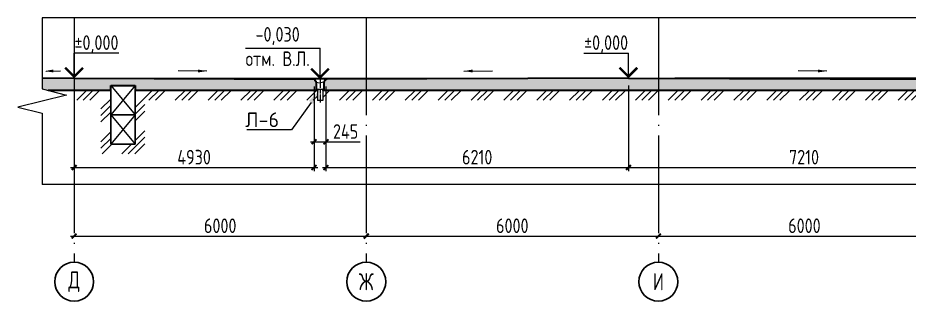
# Model space of a CAD drawing. Extents: x -965262 to 1142518, y -357520 to 71675.
# Drawn here: x 224214 to 242523, y -219196 to -213377 of the extents above; entities that cross this region are included whole.
import ezdxf
from ezdxf import colors
from ezdxf.entities.mleader import LeaderData, LeaderLine
from ezdxf.math import Vec2, Vec3

# ---------------------------------------------------------------- set-up
doc = ezdxf.new("R2010")
doc.units = 0
doc.header["$LTSCALE"] = 10
doc.linetypes.add('DOTE', pattern=[2.42, 2, -0.2, 0.02, -0.2])
doc.layers.get('0').update_dxf_attribs({"linetype": 'CONTINUOUS', "lineweight": 30})
doc.layers.get('Defpoints').update_dxf_attribs({"linetype": 'CONTINUOUS'})
doc.layers.add('DOTE', color=7, linetype='DOTE', lineweight=9)
doc.layers.add('полы', color=3, linetype='CONTINUOUS', lineweight=35)
doc.styles.add('GOST 2.304', font='isocpeur.ttf', dxfattribs={"width": 0.75, "height": 250})
doc.styles.get("Standard").update_dxf_attribs({"font": 'isocpeur.ttf', "height": 300})
doc.styles.add('ГОСТ 2м', font='isocpeur.ttf', dxfattribs={"width": 0.8, "height": 250})
doc.dimstyles.new('ГОСТ 2м', dxfattribs={"dimtxt": 250, "dimasz": 100, "dimexe": 75, "dimexo": 150, "dimgap": 62.5, "dimtad": 1, "dimdec": 0, "dimtxsty": 'ГОСТ 2м', "dimblk": 'ARCHTICK', "dimcen": 150, "dimdle": 75, "dimclrd": 256, "dimclre": 256, "dimclrt": 256, "dimadec": 0, "dimazin": 0, "dimtfac": 1, "dimtdec": 0, "dimtmove": 0, "dimatfit": 3, "dimldrblk": 'OBLIQUE', "dimfxl": 1, "dimlwd": 15, "dimlwe": 15, "dimarcsym": 0})

# ---------------------------------------------------------------- blocks, each defined once
blk = doc.blocks.new('_ArchTick')
at = {"color": 0, "linetype": 'ByBlock', "lineweight": 0, "const_width": 0.4}
blk.add_lwpolyline([(-0.5, -0.5), (0.5, 0.5)], dxfattribs=at)
blk = doc.blocks.new('*D1723')
at = {"lineweight": 15, "transparency": 16777216}
for p, q in [((225296, -217860), (231446, -217860)), ((225371, -217710), (225371, -217785)), ((231371, -217710), (231371, -217785))]:
    blk.add_line(p, q, dxfattribs=at)
at = {"layer": 'Defpoints', "color": 0, "lineweight": 15, "transparency": 16777216}
for p in [(225371, -217860), (231371, -217860), (231371, -217860)]:
    blk.add_point(p, dxfattribs=at)
at = {"lineweight": 15, "transparency": 16777216, "xscale": 100, "yscale": 100, "zscale": 100, "rotation": 180}
blk.add_blockref('_ArchTick', (225371, -217860), dxfattribs=at)
at = {"lineweight": 15, "transparency": 16777216, "xscale": 100, "yscale": 100, "zscale": 100}
blk.add_blockref('_ArchTick', (231371, -217860), dxfattribs=at)
at = {"lineweight": 15, "transparency": 16777216, "insert": (228371, -217647), "char_height": 250, "attachment_point": 5, "style": 'ГОСТ 2м'}
blk.add_mtext('{\\H1.2x;6000}', dxfattribs=at)
blk = doc.blocks.new('_Oblique')
at = {"color": 0, "linetype": 'ByBlock', "lineweight": -2}
blk.add_line((-0.5, -0.5), (0.5, 0.5), dxfattribs=at)
blk = doc.blocks.new('*D1725')
at = {"lineweight": 15, "transparency": 16777216}
for p, q in [((231296, -217860), (237446, -217860)), ((231371, -217710), (231371, -217785)), ((237371, -217710), (237371, -217785))]:
    blk.add_line(p, q, dxfattribs=at)
at = {"layer": 'Defpoints', "color": 0, "lineweight": 15, "transparency": 16777216}
for p in [(231371, -217860), (237371, -217860), (237371, -217860)]:
    blk.add_point(p, dxfattribs=at)
at = {"lineweight": 15, "transparency": 16777216, "xscale": 100, "yscale": 100, "zscale": 100, "rotation": 180}
blk.add_blockref('_ArchTick', (231371, -217860), dxfattribs=at)
at = {"lineweight": 15, "transparency": 16777216, "xscale": 100, "yscale": 100, "zscale": 100}
blk.add_blockref('_ArchTick', (237371, -217860), dxfattribs=at)
at = {"lineweight": 15, "transparency": 16777216, "insert": (234371, -217647), "char_height": 250, "attachment_point": 5, "style": 'ГОСТ 2м'}
blk.add_mtext('{\\H1.2x;6000}', dxfattribs=at)
blk = doc.blocks.new('*D1726')
at = {"lineweight": 15, "transparency": 16777216}
for p, q in [((237296, -217860), (243446, -217860)), ((237371, -217710), (237371, -217785)), ((243371, -217710), (243371, -217785))]:
    blk.add_line(p, q, dxfattribs=at)
at = {"layer": 'Defpoints', "color": 0, "lineweight": 15, "transparency": 16777216}
for p in [(237371, -217860), (243371, -217860), (243371, -217860)]:
    blk.add_point(p, dxfattribs=at)
at = {"lineweight": 15, "transparency": 16777216, "xscale": 100, "yscale": 100, "zscale": 100, "rotation": 180}
blk.add_blockref('_ArchTick', (237371, -217860), dxfattribs=at)
at = {"lineweight": 15, "transparency": 16777216, "xscale": 100, "yscale": 100, "zscale": 100}
blk.add_blockref('_ArchTick', (243371, -217860), dxfattribs=at)
at = {"lineweight": 15, "transparency": 16777216, "insert": (240371, -217647), "char_height": 250, "attachment_point": 5, "style": 'ГОСТ 2м'}
blk.add_mtext('{\\H1.2x;6000}', dxfattribs=at)
blk = doc.blocks.new('*D1730')
at = {"lineweight": 15, "ltscale": 50, "transparency": 16777216}
for p, q in [((230544, -214789), (230544, -216527)), ((236756, -214769), (236756, -216527)), ((230469, -216452), (236831, -216452))]:
    blk.add_line(p, q, dxfattribs=at)
at = {"layer": 'Defpoints', "color": 0, "lineweight": 15, "ltscale": 50, "transparency": 16777216}
for p in [(230544, -214639), (236756, -214619), (236756, -216452)]:
    blk.add_point(p, dxfattribs=at)
at = {"lineweight": 15, "ltscale": 50, "transparency": 16777216, "xscale": 100, "yscale": 100, "zscale": 100, "rotation": 180}
blk.add_blockref('_ArchTick', (230544, -216452), dxfattribs=at)
at = {"lineweight": 15, "ltscale": 50, "transparency": 16777216, "xscale": 100, "yscale": 100, "zscale": 100}
blk.add_blockref('_ArchTick', (236756, -216452), dxfattribs=at)
at = {"lineweight": 15, "ltscale": 50, "transparency": 16777216, "insert": (233650, -216239), "char_height": 250, "attachment_point": 5, "style": 'ГОСТ 2м'}
blk.add_mtext('{\\H1.2x;6210}', dxfattribs=at)
blk = doc.blocks.new('*D1731')
at = {"lineweight": 15, "ltscale": 50, "transparency": 16777216}
for p, q in [((236756, -214769), (236756, -216527)), ((243969, -214789), (243969, -216527)), ((236681, -216452), (244044, -216452))]:
    blk.add_line(p, q, dxfattribs=at)
at = {"layer": 'Defpoints', "color": 0, "lineweight": 15, "ltscale": 50, "transparency": 16777216}
for p in [(236756, -214619), (243969, -214639), (243969, -216452)]:
    blk.add_point(p, dxfattribs=at)
at = {"lineweight": 15, "ltscale": 50, "transparency": 16777216, "xscale": 100, "yscale": 100, "zscale": 100, "rotation": 180}
blk.add_blockref('_ArchTick', (236756, -216452), dxfattribs=at)
at = {"lineweight": 15, "ltscale": 50, "transparency": 16777216, "xscale": 100, "yscale": 100, "zscale": 100}
blk.add_blockref('_ArchTick', (243969, -216452), dxfattribs=at)
at = {"lineweight": 15, "ltscale": 50, "transparency": 16777216, "insert": (240363, -216239), "char_height": 250, "attachment_point": 5, "style": 'ГОСТ 2м'}
blk.add_mtext('{\\H1.2x;7210}', dxfattribs=at)
blk = doc.blocks.new('Тр-1-1')
at = {"lineweight": 15, "ltscale": 50}
for p, q in [((-899310, 883741), (-899310, 883731)), ((-899293, 883731), (-899293, 883711)), ((-899273, 883711), (-899273, 883681)), ((-899103, 883711), (-899103, 883681)), ((-899083, 883731), (-899083, 883711)), ((-899065, 883741), (-899065, 883731))]:
    blk.add_line(p, q, dxfattribs=at)
at = {"lineweight": 15, "ltscale": 10}
for p, q in [((-899065, 883741), (-899310, 883741)), ((-899310, 883731), (-899293, 883731)), ((-899293, 883711), (-899273, 883711)), ((-899083, 883711), (-899103, 883711)), ((-899083, 883731), (-899065, 883731))]:
    blk.add_line(p, q, dxfattribs=at)
at = {"lineweight": 15, "ltscale": 2.5}
for p in [(-899273, 883681), (-899103, 883681)]:
    blk.add_line(p, (-899188, 883671), dxfattribs=at)
at = {"lineweight": 15}
for p, q in [((-899268, 883680), (-899268, 883530)), ((-899108, 883680), (-899108, 883530)), ((-899108, 883530), (-899268, 883530)), ((-899243, 883530), (-899243, 883303)), ((-899133, 883530), (-899133, 883303)), ((-899133, 883303), (-899243, 883303))]:
    blk.add_line(p, q, dxfattribs=at)
at = {"layer": 'DOTE', "ltscale": 5}
blk.add_line((-899188, 883789), (-899188, 883265), dxfattribs=at)
blk = doc.blocks.new('*D1735')
at = {"lineweight": 15, "ltscale": 50, "transparency": 16777216}
for p, q in [((230299, -214789), (230299, -215999)), ((230544, -214789), (230544, -215999)), ((230224, -215924), (230544, -215924)), ((230544, -215924), (231249, -215924))]:
    blk.add_line(p, q, dxfattribs=at)
at = {"layer": 'Defpoints', "color": 0, "lineweight": 15, "ltscale": 50, "transparency": 16777216}
for p in [(230299, -214639, 76), (230544, -214639, 76), (230544, -215924)]:
    blk.add_point(p, dxfattribs=at)
at = {"lineweight": 15, "ltscale": 50, "transparency": 16777216, "xscale": 100, "yscale": 100, "zscale": 100, "rotation": 180}
blk.add_blockref('_ArchTick', (230299, -215924), dxfattribs=at)
at = {"lineweight": 15, "ltscale": 50, "transparency": 16777216, "xscale": 100, "yscale": 100, "zscale": 100}
blk.add_blockref('_ArchTick', (230544, -215924), dxfattribs=at)
at = {"lineweight": 15, "ltscale": 50, "transparency": 16777216, "insert": (230947, -215712), "char_height": 250, "attachment_point": 5, "style": 'ГОСТ 2м'}
blk.add_mtext('{\\H1.2x;245}', dxfattribs=at)
blk = doc.blocks.new('*D1736')
at = {"lineweight": 15, "ltscale": 50, "transparency": 16777216}
for p, q in [((225371, -214769), (225371, -216527)), ((230299, -214789), (230299, -216527)), ((225296, -216452), (230374, -216452))]:
    blk.add_line(p, q, dxfattribs=at)
at = {"layer": 'Defpoints', "color": 0, "lineweight": 15, "ltscale": 50, "transparency": 16777216}
for p in [(225371, -214619, 1451), (230299, -214639), (230299, -216452)]:
    blk.add_point(p, dxfattribs=at)
at = {"lineweight": 15, "ltscale": 50, "transparency": 16777216, "xscale": 100, "yscale": 100, "zscale": 100, "rotation": 180}
blk.add_blockref('_ArchTick', (225371, -216452), dxfattribs=at)
at = {"lineweight": 15, "ltscale": 50, "transparency": 16777216, "xscale": 100, "yscale": 100, "zscale": 100}
blk.add_blockref('_ArchTick', (230299, -216452), dxfattribs=at)
at = {"lineweight": 15, "ltscale": 50, "transparency": 16777216, "insert": (227835, -216239), "char_height": 250, "attachment_point": 5, "style": 'ГОСТ 2м'}
blk.add_mtext('{\\H1.2x;4930}', dxfattribs=at)

msp = doc.modelspace()

# ---------------------------------------------------------------- hatches: boundary and pattern name
at = {"lineweight": 15, "ltscale": 100}
h = msp.add_hatch(dxfattribs=at)
h.set_pattern_fill('ANSI35', color=3, scale=40, angle=90, style=0)
h.set_pattern_definition([(135, (-2692407.95, -31618.6), (-179.605122, -179.605122), []), (135, (-2692407.95, -31439), (-179.605122, -179.605122), [317.5, -63.5, 0, -63.5])])
h.paths.add_polyline_path([(224714.2, -214868.9), (224714.2, -214621.9), (225371.3, -214618.9), (230299.3, -214638.9), (230299.3, -214648.9), (230316.8, -214648.9), (230316.8, -214668.9), (230336.8, -214668.9), (230336.8, -214698.9), (230341.8, -214699.5), (230341.8, -214849.5), (230366.8, -214849.5), (230366.8, -214868.9), (226621.3, -214868.9), (226621.3, -214768.9), (226121.3, -214768.9), (226121.3, -214868.9)])
h.paths.add_polyline_path([(230476.8, -214868.9), (230476.8, -214849.5), (230501.8, -214849.5), (230501.8, -214699.5), (230506.8, -214698.9), (230506.8, -214668.9), (230526.8, -214668.9), (230526.8, -214648.9), (230544.3, -214648.9), (230544.3, -214638.9), (236756.3, -214618.9), (243969.3, -214638.9), (243969.3, -214648.9), (243986.8, -214648.9), (243986.8, -214668.9), (244006.8, -214668.9), (244006.8, -214698.9), (244041.8, -214703), (244041.8, -214849.5), (244061.8, -214849.5), (244061.8, -214868.9)])
h.paths.add_polyline_path([(244221.8, -214868.9), (244221.8, -214849.5), (244241.8, -214849.5), (244241.8, -214703), (244276.8, -214698.9), (244276.8, -214668.9), (244296.8, -214668.9), (244296.8, -214648.9), (244314.3, -214648.9), (244314.3, -214638.9), (249046.3, -214618.9), (252974.3, -214668.9), (252974.3, -214678.9), (252991.8, -214678.9), (252991.8, -214698.9), (253011.8, -214698.9), (253011.8, -214728.9), (253016.8, -214729.5), (253016.8, -214868.9)])
h.paths.add_polyline_path([(253176.8, -214868.9), (253176.8, -214729.5), (253181.8, -214728.9), (253181.8, -214698.9), (253201.8, -214698.9), (253201.8, -214678.9), (253219.3, -214678.9), (253219.3, -214668.9), (255596.3, -214618.9), (261706.3, -214618.9), (261706.3, -214768.9), (261406.3, -214768.9), (261406.3, -214868.9)])
h.paths.add_polyline_path([(224714.2, -214868.9), (224714.2, -214837.4), (224840.2, -214868.9)], flags=17)
at = {"lineweight": 15, "ltscale": 50}
h = msp.add_hatch(dxfattribs=at)
h.set_pattern_fill('MCSHATCHBG', color=256, scale=40, style=0, pattern_type=2)
h.set_pattern_definition([(45, (1024586, -1228955.8), (-337.49995, 337.49995), []), (45, (1024721, -1228955.8), (-337.49995, 337.49995), []), (45, (1024181, -1228955.8), (-337.49995, 337.49995), [])])
h.paths.add_polyline_path([(225214.2, -215068.9), (225214.2, -214868.9), (226121.3, -214868.9), (226121.3, -215968.9), (226621.3, -215968.9), (226621.3, -214868.9), (230366.8, -214868.9), (230366.8, -215068.9), (226821.3, -215068.9), (226821.3, -216168.9), (225921.3, -216168.9), (225921.3, -215068.9)])
h.paths.add_polyline_path([(230476.8, -215068.9), (244061.8, -215068.9), (244061.8, -214868.9), (230476.8, -214868.9)])
h.paths.add_polyline_path([(244221.8, -215068.9), (253041.8, -215068.9), (253041.8, -214868.9), (244221.8, -214868.9)])
h.paths.add_polyline_path([(253151.8, -215068.9), (253151.8, -214868.9), (261406.3, -214868.9), (261406.3, -216797.9), (261206.3, -216797.9), (261206.3, -215068.9)])
h.paths.add_polyline_path([(261706.3, -216797.9), (261706.3, -214818.9), (263107.2, -214818.9), (263107.2, -215018.9), (261906.3, -215018.9), (261906.3, -216797.9)])

# ---------------------------------------------------------------- linework, layer by layer
at = {"color": 5, "lineweight": 15, "ltscale": 50}
for p, q in [((243510.2, -213376.9, 13061.6), (224714.2, -213376.9, 13061.6)), ((224714.2, -213376.9, 13061.6), (224714.2, -214837.4, 13061.6)), ((224714.2, -215337.4, 13061.6), (224714.2, -216797.9, 13061.6)), ((243510.2, -216797.9, 13061.6), (224714.2, -216797.9, 13061.6))]:
    msp.add_line(p, q, dxfattribs=at)
at = {"lineweight": 15, "ltscale": 0.3}
for p, q in [((228888.2, -213999.3, 13061.6), (230421.8, -213999.3, 13061.6)), ((226289.4, -214105.8, 14512.9), (225371.3, -214105.8, 14512.9)), ((235838.2, -214105.8, 13061.6), (236756.3, -214105.8, 13061.6))]:
    msp.add_line(p, q, dxfattribs=at)
at = {"lineweight": 15}
for p, q in [((230421.8, -214638.9, 13061.6), (230421.8, -213999.3, 13061.6)), ((225371.3, -214618.9, 14512.9), (225371.3, -214105.8, 14512.9)), ((236756.3, -214618.9, 13061.6), (236756.3, -214105.8, 13061.6)), ((226121.3, -214768.9, 14492.9), (226621.3, -215368.9, 14472.9)), ((226621.3, -214768.9, 14492.9), (226121.3, -215368.9, 14472.9)), ((226121.3, -215368.9, 14472.9), (226621.3, -215968.9, 14452.9)), ((226621.3, -215368.9, 14472.9), (226121.3, -215968.9, 14452.9))]:
    msp.add_line(p, q, dxfattribs=at)
at = {"lineweight": 15, "ltscale": 50}
for p, q in [((224797.5, -214470.6, 10848.6), (225091.5, -214467.2, 10848.6)), ((228096.4, -214471, 10848.6), (227508.4, -214464.2, 10848.6)), ((233376, -214471, 10848.6), (233964, -214464.2, 10848.6)), ((240830.1, -214471, 10848.6), (240242.1, -214464.2, 10848.6))]:
    msp.add_line(p, q, dxfattribs=at)
at = {"ltscale": 100}
for p, q in [((226121.3, -214768.9, 14512.9), (226121.3, -215368.9, 14512.9)), ((226621.3, -214768.9, 14492.9), (226621.3, -215368.9, 14492.9)), ((226121.3, -215368.9, 14512.9), (226121.3, -215968.9, 14512.9)), ((226621.3, -215368.9, 14492.9), (226621.3, -215968.9, 14492.9))]:
    msp.add_line(p, q, dxfattribs=at)
at = {"ltscale": 50}
for p, q in [((226621.3, -214768.9, 14492.9), (226121.3, -214768.9, 14512.9)), ((226621.3, -215368.9, 14492.9), (226121.3, -215368.9, 14512.9)), ((226621.3, -215968.9, 14492.9), (226121.3, -215968.9, 14512.9))]:
    msp.add_line(p, q, dxfattribs=at)
at = {"lineweight": 15, "const_width": 50}
for points, elevation in [([(225188.9, -214401.2), (225371.3, -214583.5), (225553.6, -214401.2)], 14512.9), ([(236573.9, -214401.2), (236756.3, -214583.5), (236938.6, -214401.2)], 13061.6), ([(230239.4, -214421.2), (230421.8, -214603.5), (230604.1, -214421.2)], 13061.6)]:
    msp.add_lwpolyline(points, dxfattribs=dict(at, elevation=elevation))
at = {"color": 5, "lineweight": 15, "ltscale": 10, "elevation": 13061.6}
for points in [[(224714.2, -214837.4), (225214.2, -214962.4)], [(225214.2, -214962.4), (224214.2, -215212.4)], [(224214.2, -215212.4), (224714.2, -215337.4)]]:
    msp.add_lwpolyline(points, dxfattribs=at)
at = {"lineweight": 15, "ltscale": 50}
for points in [[(224944.8, -214498.7, 10848.6), (224944.1, -214438.7, 10848.6), (224764.5, -214471, 10848.6)], [(227916.1, -214498.7, 10848.6), (227916.8, -214438.7, 10848.6), (228096.4, -214471, 10848.6)], [(233556.4, -214498.7, 10848.6), (233555.6, -214438.7, 10848.6), (233376, -214471, 10848.6)], [(240649.7, -214498.7, 10848.6), (240650.4, -214438.7, 10848.6), (240830.1, -214471, 10848.6)]]:
    msp.add_solid(points, dxfattribs=at)
at = {"layer": 'DOTE', "ltscale": 100}
for p, q in [((225371.3, -213376.9, 14389.5), (225371.3, -218396.3, 14512.9)), ((231371.3, -213376.9, 13061.6), (231371.3, -218396.3, 13061.6)), ((237371.3, -213376.9, 13061.6), (237371.3, -218396.3, 13061.6))]:
    msp.add_line(p, q, dxfattribs=at)
at = {"layer": 'DOTE', "linetype": 'Continuous', "lineweight": 30}
for centre in [(225371.3, -218796.3, 14512.9), (231371.3, -218796.3, 14512.9), (237371.3, -218796.3, 14512.9)]:
    msp.add_circle(centre, 400, dxfattribs=at)
at = {"layer": 'полы', "lineweight": 0, "ltscale": 50}
for p in [(224714.2, -214618.9, 13061.6), (255269.3, -214618.9, 13061.6)]:
    msp.add_line(p, (237706.3, -214618.9, 13061.6), dxfattribs=at)
at = {"layer": 'полы', "ltscale": 50}
for p, q in [((225371.3, -214618.9, 14512.9), (224714.2, -214621.9, 14292.6)), ((225371.3, -214618.9, 14512.9), (230299.3, -214638.9, 13061.6)), ((230299.3, -214638.9, 13061.6), (230299.3, -214648.9, 13061.6)), ((230299.3, -214648.9, 13061.6), (230316.8, -214648.9, 13061.6)), ((230316.8, -214648.9, 13061.6), (230316.8, -214668.9, 13061.6)), ((230316.8, -214668.9, 13061.6), (230336.8, -214668.9, 13061.6)), ((230336.8, -214668.9, 13061.6), (230336.8, -214698.9, 13061.6)), ((230336.8, -214698.9, 13061.6), (230341.8, -214699.5, 13061.6)), ((230341.8, -214699.5, 13061.6), (230341.8, -214849.5, 13061.6)), ((230506.8, -214698.9, 13061.6), (230501.8, -214699.5, 13061.6)), ((230501.8, -214699.5, 13061.6), (230501.8, -214849.5, 13061.6)), ((230526.8, -214668.9, 13061.6), (230506.8, -214668.9, 13061.6)), ((230506.8, -214668.9, 13061.6), (230506.8, -214698.9, 13061.6)), ((230544.3, -214648.9, 13061.6), (230526.8, -214648.9, 13061.6)), ((230526.8, -214648.9, 13061.6), (230526.8, -214668.9, 13061.6)), ((236756.3, -214618.9, 13061.6), (230544.3, -214638.9, 13061.6)), ((230544.3, -214638.9, 13061.6), (230544.3, -214648.9, 13061.6)), ((236756.3, -214618.9, 13061.6), (243969.3, -214638.9, 13061.6)), ((226121.3, -214868.9, 13061.6), (224840.2, -214868.9, 13061.6)), ((226121.3, -214868.9, 13061.6), (226121.3, -214768.9, 14512.9)), ((226121.3, -214768.9, 14512.9), (226621.3, -214768.9, 14492.9)), ((226621.3, -214768.9, 14492.9), (226621.3, -214868.9, 13061.6)), ((230366.8, -214868.9, 13061.6), (226621.3, -214868.9, 13061.6)), ((230341.8, -214849.5, 13061.6), (230366.8, -214849.5, 13061.6)), ((230366.8, -214849.5, 13061.6), (230366.8, -214868.9, 12985.9)), ((230501.8, -214849.5, 13061.6), (230476.8, -214849.5, 13061.6)), ((230476.8, -214849.5, 13061.6), (230476.8, -214868.9, 12985.9)), ((244061.8, -214868.9, 14870.1), (230476.8, -214868.9, 13061.6))]:
    msp.add_line(p, q, dxfattribs=at)

# ---------------------------------------------------------------- block references
msp.add_blockref('Тр-1-1', (1129609.5, -1098379.6, 13061.6))

# ---------------------------------------------------------------- texts
at = {"char_height": 300, "attachment_point": 5, "style": 'GOST 2.304'}
for s, insert, width in [('{\\W0.8;-0,030\\Pотм. В.Л.}', (229550.9, -213966.4, 13061.6), 1670.673), ('{\\W0.8;%%P0,000}', (225829.8, -213921.1, 14512.9), 1200), ('{\\W0.8;%%P0,000}', (236297.7, -213921.1, 13061.6), 1200)]:
    msp.add_mtext(s, dxfattribs=dict(at, insert=insert, width=width))
at = {"layer": 'DOTE', "linetype": 'Continuous', "lineweight": 30, "ltscale": 100, "char_height": 350, "width": 800, "attachment_point": 5, "style": 'GOST 2.304'}
for s, insert in [('Д', (225371.3, -218796.3, 14512.9)), ('Ж', (231371.3, -218796.3, 14512.9)), ('И', (237371.3, -218796.3, 14512.9))]:
    msp.add_mtext(s, dxfattribs=dict(at, insert=insert))

# ---------------------------------------------------------------- dimensions: what is measured, and where the dimension line sits
at = {"lineweight": 15, "ltscale": 50}
for base, p1, p2, text, picture, middle in [((230299.3, -216451.9, 13061.6), (225371.3, -214618.9, 14512.9), (230299.3, -214638.9, 13061.6), '{\\H1.2x;4930}', '*D1736', (227835.3, -216239.4, 13061.6)), ((236756.3, -216451.9, 13061.6), (230544.3, -214638.9, 13061.6), (236756.3, -214618.9, 13061.6), '{\\H1.2x;6210}', '*D1730', (233650.3, -216239.4, 13061.6)), ((243969.3, -216451.9, 13061.6), (236756.3, -214618.9, 13061.6), (243969.3, -214638.9, 13061.6), '{\\H1.2x;7210}', '*D1731', (240362.8, -216239.4, 13061.6))]:
    dim = msp.add_linear_dim(base=base, p1=p1, p2=p2, text=text, dimstyle='ГОСТ 2м', dxfattribs=at)
    dim.commit()
    dim.dimension.update_dxf_attribs({"geometry": picture, "text_midpoint": middle})
dim = msp.add_linear_dim(base=(230544.3, -215924.5, 12985.9), p1=(230299.3, -214638.9, 13061.6), p2=(230544.3, -214638.9, 13061.6), angle=180, text='{\\H1.2x;<>}', dimstyle='ГОСТ 2м', dxfattribs=at)
dim.commit()
dim.dimension.update_dxf_attribs({"geometry": '*D1735', "text_midpoint": (230946.8, -215712, 12985.9)})
at = {"lineweight": 15}
for base, p1, p2, picture, middle in [((231371.3, -217859.9, 16321.4), (225371.3, -217859.9, 16321.4), (231371.3, -217859.9, 16321.4), '*D1723', (228371.3, -217647.4, 16321.4)), ((237371.3, -217859.9, 16321.4), (231371.3, -217859.9, 16321.4), (237371.3, -217859.9, 16321.4), '*D1725', (234371.3, -217647.4, 16321.4)), ((243371.3, -217859.9, 16321.4), (237371.3, -217859.9, 16321.4), (243371.3, -217859.9, 16321.4), '*D1726', (240371.3, -217647.4, 16321.4))]:
    dim = msp.add_linear_dim(base=base, p1=p1, p2=p2, text='{\\H1.2x;<>}', dimstyle='ГОСТ 2м', dxfattribs=at)
    dim.commit()
    dim.dimension.update_dxf_attribs({"geometry": picture, "text_midpoint": middle})

# ---------------------------------------------------------------- leaders
at = {"color": 5, "lineweight": 15}
ml = msp.add_multileader_mtext('Standard', dxfattribs=at)
ml.set_content('Л-6', color=5)
ml.set_leader_properties()
ml.build(insert=Vec2(0, 0))
ml.multileader.update_dxf_attribs({"has_text_frame": 1, "text_right_attachment_type": 6, "dogleg_length": 36, "arrow_head_size": 320})
ctx = ml.context
ctx.base_point, ctx.char_height, ctx.arrow_head_size, ctx.landing_gap_size, ctx.plane_origin = Vec3(228964.1, -215470.2, 13061.6), 300, 320, 16, Vec3(213093.6, -225393.5, 13061.6)
ctx.right_attachment, ctx.text_align_type = 6, 2
notes = []
notes.append((ctx, [(1, (1, 1, 0), (229836.4, -215680.2, 13061.6), (-1, 0), 240.3, [(0, [(230421.8, -214852.4, 13061.6)], 0, [])])]))
ctx.mtext.insert, ctx.mtext.defined_height, ctx.mtext.alignment, ctx.mtext.flow_direction = Vec3(229580.1, -215320.2, 13061.6), 8690.9, 3, 5
for ctx, leaders in notes:
    for number, flags, end, landing, length, lines in leaders:
        leader = LeaderData()
        leader.index, (leader.has_last_leader_line, leader.has_dogleg_vector, leader.attachment_direction) = number, flags
        leader.last_leader_point, leader.dogleg_vector, leader.dogleg_length = Vec3(end), Vec3(landing), length
        for number, points, colour, breaks in lines:
            line = LeaderLine()
            line.index, line.vertices, line.color, line.breaks = number, Vec3.list(points), colors.encode_raw_color(colour), breaks
            leader.lines.append(line)
        ctx.leaders.append(leader)

doc.saveas('drawing.dxf')
